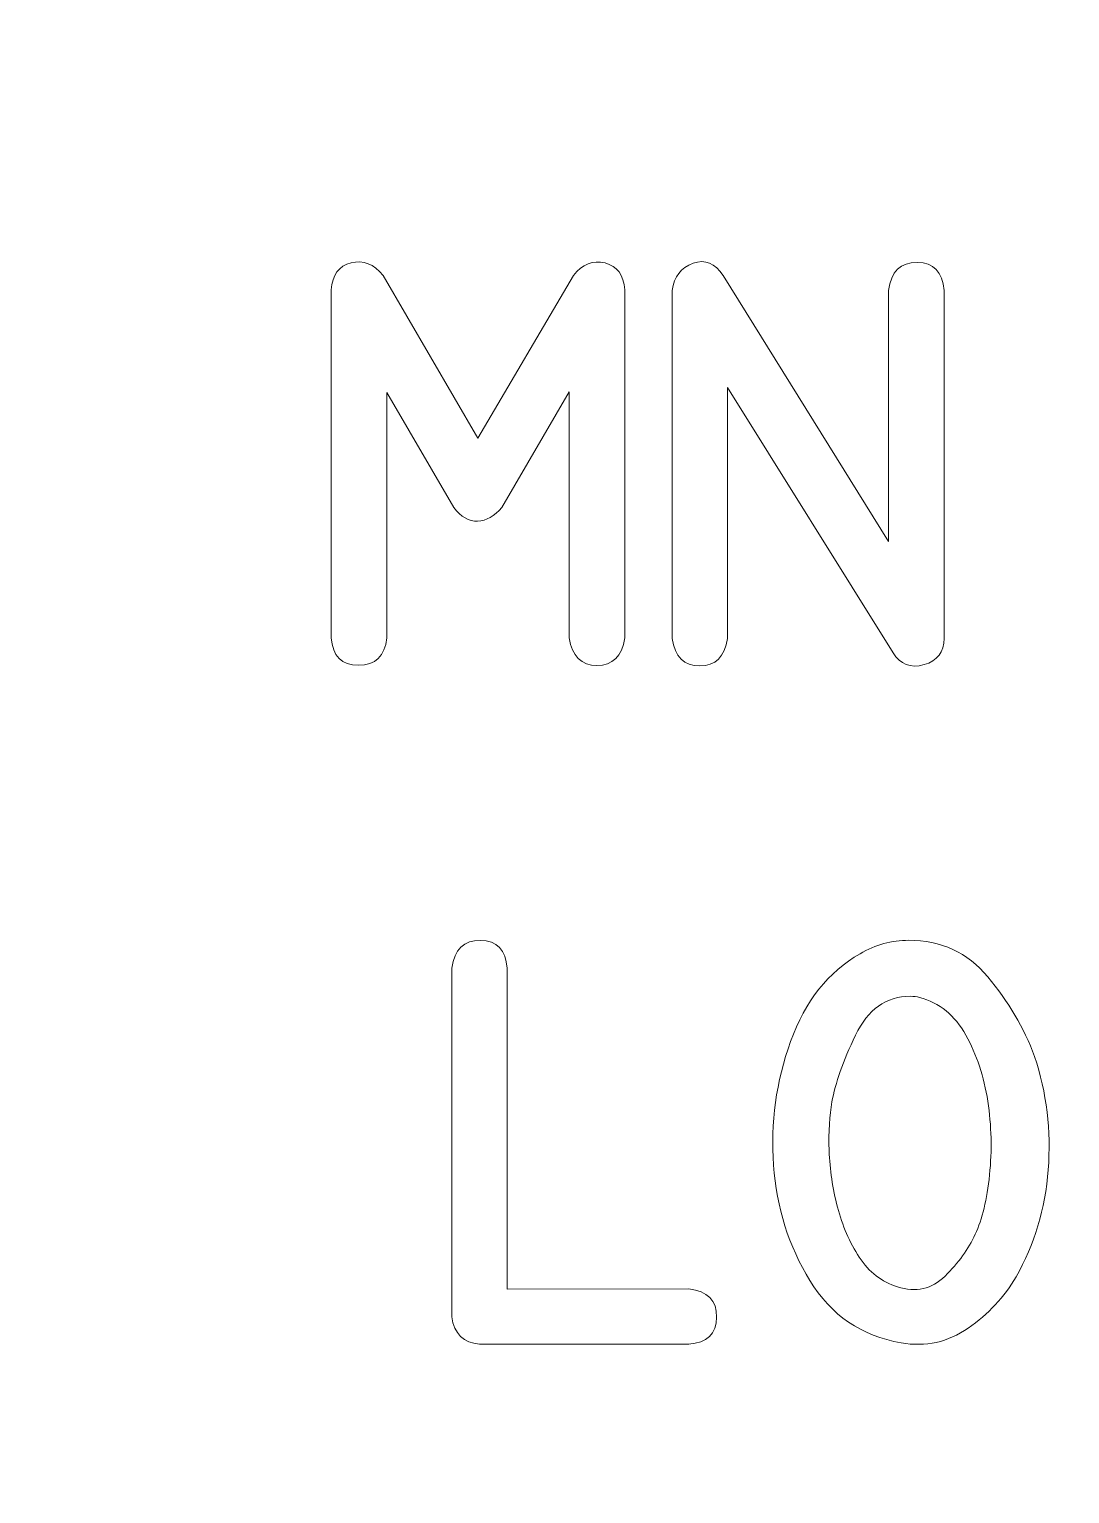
# Model space of a CAD drawing. Header units: millimetres. Extents: x -86 to 60, y -135 to 365.
# Drawn here: x -72.51 to -65.23, y 223.8 to 234.04 of the extents above; entities that cross this region are included whole.
import ezdxf

# ---------------------------------------------------------------- set-up
doc = ezdxf.new("R2010")
doc.units = ezdxf.units.MM
doc.header["$MEASUREMENT"] = 0
doc.layers.add('Cuts', color=7, linetype='Continuous', plot=False)
doc.layers.add('Engrave', color=7, linetype='Continuous')

msp = doc.modelspace()

# ---------------------------------------------------------------- linework, layer by layer
at = {"layer": 'Cuts', "color": 250, "lineweight": 9}
msp.add_open_spline([(57.4748, 154.4568), (57.8729, 154.4566), (58.2545, 154.2982), (58.5358, 154.0166), (58.5358, 154.0166), (58.8172, 153.7349), (58.975, 153.3549), (58.9748, 152.9568), (58.9748, 152.9568), (58.9748, 152.9568), (58.9748, 148.9068), (58.9748, 148.9068), (58.9748, 148.9068), (58.9745, 148.5088), (58.8162, 148.1271), (58.5345, 147.8458), (58.5345, 147.8458), (58.2528, 147.5645), (57.8729, 147.4066), (57.4748, 147.4068), (57.4748, 147.4068), (57.4748, 147.4068), (50.5123, 147.4068), (50.5123, 147.4068), (50.5123, 147.4068), (50.1147, 147.4071), (49.7333, 147.2494), (49.452, 146.9685), (49.452, 146.9685), (49.1707, 146.6875), (49.0125, 146.3044), (49.0123, 145.9068), (49.0123, 145.9068), (49.0123, 145.9068), (49.0123, 129.4193), (49.0123, 129.4193), (49.0123, 129.4193), (49.012, 129.0213), (48.8537, 128.6396), (48.572, 128.3583), (48.572, 128.3583), (48.2903, 128.077), (47.9104, 127.9191), (47.5123, 127.9193), (47.5123, 127.9193), (47.5123, 127.9193), (-74.0127, 127.9193), (-74.0127, 127.9193), (-74.0127, 127.9193), (-74.4108, 127.9196), (-74.7925, 128.078), (-75.0738, 128.3596), (-75.0738, 128.3596), (-75.3551, 128.6413), (-75.513, 129.0213), (-75.5127, 129.4193), (-75.5127, 129.4193), (-75.5127, 129.4193), (-75.5127, 160.4568), (-75.5127, 160.4568), (-75.5127, 160.4568), (-75.5117, 162.0471), (-76.1425, 163.5727), (-77.2663, 164.6979), (-77.2663, 164.6979), (-78.3901, 165.8231), (-79.9224, 166.4558), (-81.5127, 166.4568), (-81.5127, 166.4568), (-81.5127, 166.4568), (-83.9752, 166.4568), (-83.9752, 166.4568), (-83.9752, 166.4568), (-84.3733, 166.4571), (-84.755, 166.6155), (-85.0363, 166.8971), (-85.0363, 166.8971), (-85.3176, 167.1788), (-85.4755, 167.5588), (-85.4752, 167.9568), (-85.4752, 167.9568), (-85.4752, 167.9568), (-85.4752, 210.1068), (-85.4752, 210.1068), (-85.4752, 210.1068), (-85.475, 210.5049), (-85.3166, 210.8866), (-85.0349, 211.1679), (-85.0349, 211.1679), (-84.7533, 211.4492), (-84.3733, 211.6071), (-83.9752, 211.6068), (-83.9752, 211.6068), (-83.9752, 211.6068), (-81.5127, 211.6068), (-81.5127, 211.6068), (-81.5127, 211.6068), (-79.9224, 211.6058), (-78.3969, 212.2366), (-77.2716, 213.3604), (-77.2716, 213.3604), (-76.1464, 214.4842), (-75.5137, 216.0166), (-75.5127, 217.6068), (-75.5127, 217.6068), (-75.5127, 217.6068), (-75.5127, 248.6443), (-75.5127, 248.6443), (-75.5127, 248.6443), (-75.5125, 249.0424), (-75.3541, 249.4241), (-75.0724, 249.7054), (-75.0724, 249.7054), (-74.7908, 249.9867), (-74.4108, 250.1446), (-74.0127, 250.1443), (-74.0127, 250.1443), (-74.0127, 250.1443), (47.5123, 250.1443), (47.5123, 250.1443), (47.5123, 250.1443), (47.9104, 250.1441), (48.292, 249.9857), (48.5733, 249.7041), (48.5733, 249.7041), (48.8547, 249.4224), (49.0125, 249.0424), (49.0123, 248.6443), (49.0123, 248.6443), (49.0123, 248.6443), (49.0123, 217.6068), (49.0123, 217.6068), (49.0123, 217.6068), (49.0113, 216.0166), (49.6421, 214.491), (50.7659, 213.3658), (50.7659, 213.3658), (51.8897, 212.2406), (53.422, 211.6079), (55.0123, 211.6068), (55.0123, 211.6068), (55.0123, 211.6068), (57.4748, 211.6068), (57.4748, 211.6068), (57.4748, 211.6068), (57.8729, 211.6066), (58.2545, 211.4482), (58.5358, 211.1666), (58.5358, 211.1666), (58.8172, 210.8849), (58.975, 210.5049), (58.9748, 210.1068), (58.9748, 210.1068), (58.9748, 210.1068), (58.9748, 167.9568), (58.9748, 167.9568), (58.9748, 167.9568), (58.9745, 167.5588), (58.8162, 167.1771), (58.5345, 166.8958), (58.5345, 166.8958), (58.2528, 166.6145), (57.8729, 166.4566), (57.4748, 166.4568), (57.4748, 166.4568), (57.4748, 166.4568), (55.0123, 166.4568), (55.0123, 166.4568), (55.0123, 166.4568), (53.422, 166.4579), (51.8964, 165.8271), (50.7712, 164.7033), (50.7712, 164.7033), (49.646, 163.5795), (49.0133, 162.0471), (49.0123, 160.4568), (49.0123, 160.4568), (49.0123, 160.4568), (49.0123, 155.9568), (49.0123, 155.9568), (49.0123, 155.9568), (49.012, 155.5593), (49.1697, 155.1779), (49.4507, 154.8966), (49.4507, 154.8966), (49.7316, 154.6153), (50.1147, 154.4571), (50.5123, 154.4568), (50.5123, 154.4568), (50.5123, 154.4568), (57.4748, 154.4568), (57.4748, 154.4568)], degree=3, knots=[0, 0, 0, 0, 0.0204082, 0.0204082, 0.0204082, 0.0204082, 0.0408163, 0.0408163, 0.0408163, 0.0408163, 0.0612245, 0.0612245, 0.0612245, 0.0612245, 0.0816327, 0.0816327, 0.0816327, 0.0816327, 0.1020408, 0.1020408, 0.1020408, 0.1020408, 0.122449, 0.122449, 0.122449, 0.122449, 0.1428571, 0.1428571, 0.1428571, 0.1428571, 0.1632653, 0.1632653, 0.1632653, 0.1632653, 0.1836735, 0.1836735, 0.1836735, 0.1836735, 0.2040816, 0.2040816, 0.2040816, 0.2040816, 0.2244898, 0.2244898, 0.2244898, 0.2244898, 0.244898, 0.244898, 0.244898, 0.244898, 0.2653061, 0.2653061, 0.2653061, 0.2653061, 0.2857143, 0.2857143, 0.2857143, 0.2857143, 0.3061224, 0.3061224, 0.3061224, 0.3061224, 0.3265306, 0.3265306, 0.3265306, 0.3265306, 0.3469388, 0.3469388, 0.3469388, 0.3469388, 0.3673469, 0.3673469, 0.3673469, 0.3673469, 0.3877551, 0.3877551, 0.3877551, 0.3877551, 0.4081633, 0.4081633, 0.4081633, 0.4081633, 0.4285714, 0.4285714, 0.4285714, 0.4285714, 0.4489796, 0.4489796, 0.4489796, 0.4489796, 0.4693878, 0.4693878, 0.4693878, 0.4693878, 0.4897959, 0.4897959, 0.4897959, 0.4897959, 0.5102041, 0.5102041, 0.5102041, 0.5102041, 0.5306122, 0.5306122, 0.5306122, 0.5306122, 0.5510204, 0.5510204, 0.5510204, 0.5510204, 0.5714286, 0.5714286, 0.5714286, 0.5714286, 0.5918367, 0.5918367, 0.5918367, 0.5918367, 0.6122449, 0.6122449, 0.6122449, 0.6122449, 0.6326531, 0.6326531, 0.6326531, 0.6326531, 0.6530612, 0.6530612, 0.6530612, 0.6530612, 0.6734694, 0.6734694, 0.6734694, 0.6734694, 0.6938776, 0.6938776, 0.6938776, 0.6938776, 0.7142857, 0.7142857, 0.7142857, 0.7142857, 0.7346939, 0.7346939, 0.7346939, 0.7346939, 0.755102, 0.755102, 0.755102, 0.755102, 0.7755102, 0.7755102, 0.7755102, 0.7755102, 0.7959184, 0.7959184, 0.7959184, 0.7959184, 0.8163265, 0.8163265, 0.8163265, 0.8163265, 0.8367347, 0.8367347, 0.8367347, 0.8367347, 0.8571429, 0.8571429, 0.8571429, 0.8571429, 0.877551, 0.877551, 0.877551, 0.877551, 0.8979592, 0.8979592, 0.8979592, 0.8979592, 0.9183673, 0.9183673, 0.9183673, 0.9183673, 0.9387755, 0.9387755, 0.9387755, 0.9387755, 0.9591837, 0.9591837, 0.9591837, 0.9591837, 1, 1, 1, 1], dxfattribs=at)
at = {"layer": 'Engrave', "color": 240, "lineweight": 9}
for points, knots in [([(-68.3383, 229.7841), (-68.3586, 229.6556), (-68.4235, 229.5912), (-68.5331, 229.5917), (-68.5331, 229.5917), (-68.6431, 229.5921), (-68.7076, 229.6566), (-68.7269, 229.7841), (-68.7269, 229.7841), (-68.7269, 229.7841), (-68.7269, 231.5051), (-68.7269, 231.5051), (-68.7269, 231.5051), (-68.7269, 231.5051), (-69.1996, 230.6966), (-69.1996, 230.6966), (-69.1996, 230.6966), (-69.2499, 230.6359), (-69.3064, 230.6039), (-69.3684, 230.6011), (-69.3684, 230.6011), (-69.4305, 230.5987), (-69.4856, 230.6302), (-69.5345, 230.6966), (-69.5345, 230.6966), (-69.5345, 230.6966), (-70.0044, 231.5014), (-70.0044, 231.5014), (-70.0044, 231.5014), (-70.0044, 231.5014), (-70.003, 229.7841), (-70.003, 229.7841), (-70.003, 229.7841), (-70.0175, 229.6566), (-70.0839, 229.5926), (-70.2019, 229.5931), (-70.2019, 229.5931), (-70.32, 229.5936), (-70.3835, 229.6575), (-70.3929, 229.7841), (-70.3929, 229.7841), (-70.3929, 229.7841), (-70.3929, 232.2177), (-70.3929, 232.2177), (-70.3929, 232.2177), (-70.3854, 232.3236), (-70.3393, 232.3866), (-70.2537, 232.4073), (-70.2537, 232.4073), (-70.1681, 232.428), (-70.0937, 232.3988), (-70.0302, 232.3198), (-70.0302, 232.3198), (-70.0302, 232.3198), (-69.3675, 231.1801), (-69.3675, 231.1801), (-69.3675, 231.1801), (-69.3675, 231.1801), (-68.6977, 232.3198), (-68.6977, 232.3198), (-68.6977, 232.3198), (-68.6347, 232.3988), (-68.5608, 232.4275), (-68.4766, 232.4063), (-68.4766, 232.4063), (-68.3929, 232.3852), (-68.3463, 232.3226), (-68.3383, 232.2177), (-68.3383, 232.2177), (-68.3383, 232.2177), (-68.3383, 229.7841), (-68.3383, 229.7841)], [0, 0, 0, 0, 0.0526316, 0.0526316, 0.0526316, 0.0526316, 0.1052632, 0.1052632, 0.1052632, 0.1052632, 0.1578947, 0.1578947, 0.1578947, 0.1578947, 0.2105263, 0.2105263, 0.2105263, 0.2105263, 0.2631579, 0.2631579, 0.2631579, 0.2631579, 0.3157895, 0.3157895, 0.3157895, 0.3157895, 0.3684211, 0.3684211, 0.3684211, 0.3684211, 0.4210526, 0.4210526, 0.4210526, 0.4210526, 0.4736842, 0.4736842, 0.4736842, 0.4736842, 0.5263158, 0.5263158, 0.5263158, 0.5263158, 0.5789474, 0.5789474, 0.5789474, 0.5789474, 0.6315789, 0.6315789, 0.6315789, 0.6315789, 0.6842105, 0.6842105, 0.6842105, 0.6842105, 0.7368421, 0.7368421, 0.7368421, 0.7368421, 0.7894737, 0.7894737, 0.7894737, 0.7894737, 0.8421053, 0.8421053, 0.8421053, 0.8421053, 0.8947368, 0.8947368, 0.8947368, 0.8947368, 1, 1, 1, 1]), ([(-66.1046, 229.7812), (-66.1046, 229.6848), (-66.1512, 229.6237), (-66.2443, 229.5973), (-66.2443, 229.5973), (-66.3379, 229.5714), (-66.4099, 229.5987), (-66.4616, 229.6796), (-66.4616, 229.6796), (-66.4616, 229.6796), (-67.6192, 231.5357), (-67.6192, 231.5357), (-67.6192, 231.5357), (-67.6192, 231.5357), (-67.6192, 229.7812), (-67.6192, 229.7812), (-67.6192, 229.7812), (-67.6394, 229.6528), (-67.7043, 229.5884), (-67.8139, 229.5884), (-67.8139, 229.5884), (-67.924, 229.5884), (-67.9884, 229.6528), (-68.0077, 229.7812), (-68.0077, 229.7812), (-68.0077, 229.7812), (-68.0077, 232.2149), (-68.0077, 232.2149), (-68.0077, 232.2149), (-67.9941, 232.3104), (-67.9451, 232.3734), (-67.8609, 232.404), (-67.8609, 232.404), (-67.7767, 232.4341), (-67.7067, 232.4054), (-67.6507, 232.3184), (-67.6507, 232.3184), (-67.6507, 232.3184), (-66.4931, 230.4595), (-66.4931, 230.4595), (-66.4931, 230.4595), (-66.4931, 230.4595), (-66.4931, 232.2149), (-66.4931, 232.2149), (-66.4931, 232.2149), (-66.4757, 232.3461), (-66.4089, 232.4115), (-66.2927, 232.4101), (-66.2927, 232.4101), (-66.1766, 232.4087), (-66.114, 232.3438), (-66.1046, 232.2149), (-66.1046, 232.2149), (-66.1046, 232.2149), (-66.1046, 229.7812), (-66.1046, 229.7812)], [0, 0, 0, 0, 0.0666667, 0.0666667, 0.0666667, 0.0666667, 0.1333333, 0.1333333, 0.1333333, 0.1333333, 0.2, 0.2, 0.2, 0.2, 0.2666667, 0.2666667, 0.2666667, 0.2666667, 0.3333333, 0.3333333, 0.3333333, 0.3333333, 0.4, 0.4, 0.4, 0.4, 0.4666667, 0.4666667, 0.4666667, 0.4666667, 0.5333333, 0.5333333, 0.5333333, 0.5333333, 0.6, 0.6, 0.6, 0.6, 0.6666667, 0.6666667, 0.6666667, 0.6666667, 0.7333333, 0.7333333, 0.7333333, 0.7333333, 0.8, 0.8, 0.8, 0.8, 0.8666667, 0.8666667, 0.8666667, 0.8666667, 1, 1, 1, 1]), ([(-69.3543, 224.8459), (-69.4672, 224.8534), (-69.5326, 224.9169), (-69.55, 225.0373), (-69.55, 225.0373), (-69.55, 225.0373), (-69.55, 227.4738), (-69.55, 227.4738), (-69.55, 227.4738), (-69.5307, 227.606), (-69.4635, 227.6709), (-69.3487, 227.669), (-69.3487, 227.669), (-69.2339, 227.6667), (-69.1714, 227.6013), (-69.1615, 227.4738), (-69.1615, 227.4738), (-69.1615, 227.4738), (-69.1615, 225.2306), (-69.1615, 225.2306), (-69.1615, 225.2306), (-69.1615, 225.2306), (-67.8896, 225.2316), (-67.8896, 225.2316), (-67.8896, 225.2316), (-67.7588, 225.217), (-67.6944, 225.1512), (-67.6958, 225.034), (-67.6958, 225.034), (-67.6972, 224.9169), (-67.7621, 224.8544), (-67.891, 224.8459), (-67.891, 224.8459), (-67.891, 224.8459), (-69.3543, 224.8459), (-69.3543, 224.8459)], [0, 0, 0, 0, 0.1, 0.1, 0.1, 0.1, 0.2, 0.2, 0.2, 0.2, 0.3, 0.3, 0.3, 0.3, 0.4, 0.4, 0.4, 0.4, 0.5, 0.5, 0.5, 0.5, 0.6, 0.6, 0.6, 0.6, 0.7, 0.7, 0.7, 0.7, 0.8, 0.8, 0.8, 0.8, 1, 1, 1, 1]), ([(-65.471, 226.8576), (-65.3868, 226.6032), (-65.3548, 226.3393), (-65.3755, 226.0655), (-65.3755, 226.0655), (-65.3962, 225.7918), (-65.4715, 225.542), (-65.6008, 225.3158), (-65.6008, 225.3158), (-65.6826, 225.1751), (-65.7941, 225.0557), (-65.9357, 224.9574), (-65.9357, 224.9574), (-66.0773, 224.8591), (-66.2334, 224.8247), (-66.4042, 224.8544), (-66.4042, 224.8544), (-66.6826, 224.9028), (-66.8957, 225.0481), (-67.0434, 225.2894), (-67.0434, 225.2894), (-67.1916, 225.5312), (-67.2762, 225.8003), (-67.2979, 226.0966), (-67.2979, 226.0966), (-67.3195, 226.3929), (-67.2795, 226.6813), (-67.1779, 226.9625), (-67.1779, 226.9625), (-67.0763, 227.2438), (-66.9145, 227.448), (-66.6921, 227.5759), (-66.6921, 227.5759), (-66.5839, 227.6385), (-66.47, 227.6695), (-66.352, 227.6695), (-66.352, 227.6695), (-66.1257, 227.6695), (-65.9413, 227.5844), (-65.7979, 227.4141), (-65.7979, 227.4141), (-65.6544, 227.2433), (-65.5458, 227.058), (-65.471, 226.8576)], [0, 0, 0, 0, 0.0833333, 0.0833333, 0.0833333, 0.0833333, 0.1666667, 0.1666667, 0.1666667, 0.1666667, 0.25, 0.25, 0.25, 0.25, 0.3333333, 0.3333333, 0.3333333, 0.3333333, 0.4166667, 0.4166667, 0.4166667, 0.4166667, 0.5, 0.5, 0.5, 0.5, 0.5833333, 0.5833333, 0.5833333, 0.5833333, 0.6666667, 0.6666667, 0.6666667, 0.6666667, 0.75, 0.75, 0.75, 0.75, 0.8333333, 0.8333333, 0.8333333, 0.8333333, 1, 1, 1, 1]), ([(-66.3407, 227.2782), (-66.5096, 227.2782), (-66.6375, 227.1874), (-66.7245, 227.0053), (-66.7245, 227.0053), (-66.8115, 226.8233), (-66.8661, 226.6681), (-66.8891, 226.5397), (-66.8891, 226.5397), (-66.9065, 226.4456), (-66.9131, 226.3322), (-66.9084, 226.1991), (-66.9084, 226.1991), (-66.9037, 226.066), (-66.8844, 225.9343), (-66.8506, 225.8045), (-66.8506, 225.8045), (-66.8167, 225.6742), (-66.7654, 225.5571), (-66.6977, 225.4531), (-66.6977, 225.4531), (-66.6295, 225.3487), (-66.5406, 225.2796), (-66.4305, 225.2457), (-66.4305, 225.2457), (-66.3016, 225.2052), (-66.1906, 225.2306), (-66.0975, 225.3219), (-66.0975, 225.3219), (-66.0044, 225.4136), (-65.9338, 225.5105), (-65.8858, 225.6135), (-65.8858, 225.6135), (-65.8374, 225.7194), (-65.804, 225.8576), (-65.7861, 226.0298), (-65.7861, 226.0298), (-65.7683, 226.2015), (-65.7725, 226.3732), (-65.7984, 226.5444), (-65.7984, 226.5444), (-65.8247, 226.7156), (-65.876, 226.8699), (-65.9522, 227.0072), (-65.9522, 227.0072), (-66.0284, 227.1446), (-66.137, 227.2321), (-66.2772, 227.2697), (-66.2772, 227.2697), (-66.2955, 227.2753), (-66.3167, 227.2782), (-66.3407, 227.2782)], [0, 0, 0, 0, 0.0714286, 0.0714286, 0.0714286, 0.0714286, 0.1428571, 0.1428571, 0.1428571, 0.1428571, 0.2142857, 0.2142857, 0.2142857, 0.2142857, 0.2857143, 0.2857143, 0.2857143, 0.2857143, 0.3571429, 0.3571429, 0.3571429, 0.3571429, 0.4285714, 0.4285714, 0.4285714, 0.4285714, 0.5, 0.5, 0.5, 0.5, 0.5714286, 0.5714286, 0.5714286, 0.5714286, 0.6428571, 0.6428571, 0.6428571, 0.6428571, 0.7142857, 0.7142857, 0.7142857, 0.7142857, 0.7857143, 0.7857143, 0.7857143, 0.7857143, 0.8571429, 0.8571429, 0.8571429, 0.8571429, 1, 1, 1, 1])]:
    msp.add_open_spline(points, degree=3, knots=knots, dxfattribs=at)

doc.saveas('drawing.dxf')
